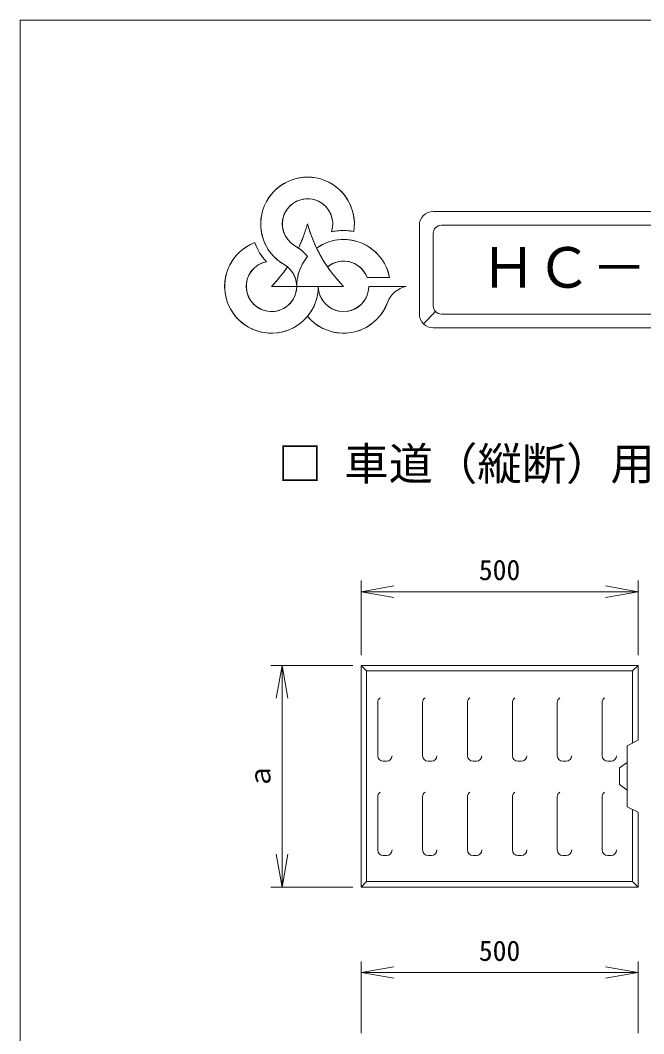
# Model space of a CAD drawing. Units: millimetres on the paper. Extents: x 26 to 677, y 48 to 350.
# Drawn here: x 26.4 to 82.6, y 258.4 to 349.8 of the extents above; entities that cross this region are included whole.
import ezdxf
from ezdxf.enums import TextEntityAlignment as Align

# ---------------------------------------------------------------- set-up
doc = ezdxf.new("R2010")
doc.units = ezdxf.units.MM
doc.layers.add('0_2', color=4, linetype='Continuous', lineweight=18)
doc.styles.add('ＭＳ ゴシック-5.0-0.0', font='')
doc.styles.get('ＭＳ ゴシック-5.0-0.0').set_extended_font_data('ＭＳ ゴシック-5.0-0.0')

msp = doc.modelspace()

# ---------------------------------------------------------------- linework, layer by layer
at = {"layer": '0_2'}
for p, q in [((26.367, 349.802), (26.367, 47.802)), ((26.367, 349.802), (235.367, 349.802)), ((63.617, 332.552), (181.816, 332.552)), ((62.367, 323.302), (62.367, 331.302)), ((64.367, 331.302), (181.066, 331.302)), ((63.617, 324.052), (63.617, 330.552)), ((63.836, 323.522), (62.733, 322.418)), ((64.367, 323.302), (181.066, 323.302)), ((63.617, 322.052), (181.816, 322.052)), ((57.107, 292.513), (57.107, 299.246)), ((82.107, 292.513), (82.107, 299.246)), ((57.107, 298.246), (60.061, 298.767)), ((57.107, 298.246), (60.061, 297.725)), ((57.107, 298.246), (82.107, 298.246)), ((82.107, 298.246), (79.152, 298.767)), ((82.107, 298.246), (79.152, 297.725)), ((48.984, 291.6), (56.369, 291.6)), ((49.984, 291.6), (49.463, 288.646)), ((49.984, 291.6), (50.505, 288.646)), ((49.984, 291.6), (49.984, 271.6)), ((57.107, 291.6), (57.607, 291.1)), ((57.607, 272.1), (57.607, 291.1)), ((57.607, 291.1), (81.607, 291.1)), ((81.607, 291.1), (82.107, 291.6)), ((81.607, 284.6), (81.607, 291.1)), ((58.607, 283.45), (58.607, 288.25)), ((62.657, 283.45), (62.657, 288.25)), ((66.707, 283.45), (66.707, 288.25)), ((70.757, 283.45), (70.757, 288.25)), ((74.807, 283.45), (74.807, 288.25)), ((78.857, 283.45), (78.857, 288.25)), ((59.407, 282.95), (59.107, 282.95)), ((63.457, 282.95), (63.157, 282.95)), ((67.507, 282.95), (67.207, 282.95)), ((71.557, 282.95), (71.257, 282.95)), ((75.607, 282.95), (75.307, 282.95)), ((79.657, 282.95), (79.357, 282.95)), ((80.427, 282.35), (81.107, 282.85)), ((80.427, 282.35), (80.427, 280.85)), ((80.427, 280.85), (81.107, 280.35)), ((58.607, 279.75), (58.607, 274.95)), ((62.657, 279.75), (62.657, 274.95)), ((66.707, 279.75), (66.707, 274.95)), ((70.757, 279.75), (70.757, 274.95)), ((74.807, 279.75), (74.807, 274.95)), ((78.857, 279.75), (78.857, 274.95)), ((81.607, 278.6), (81.607, 272.1)), ((49.984, 271.6), (49.463, 274.555)), ((49.984, 271.6), (50.505, 274.555)), ((59.407, 274.45), (59.107, 274.45)), ((63.457, 274.45), (63.157, 274.45)), ((67.507, 274.45), (67.207, 274.45)), ((71.557, 274.45), (71.257, 274.45)), ((75.607, 274.45), (75.307, 274.45)), ((79.657, 274.45), (79.357, 274.45)), ((48.984, 271.6), (56.369, 271.6)), ((57.107, 271.6), (57.607, 272.1)), ((57.607, 272.1), (81.607, 272.1)), ((81.607, 272.1), (82.107, 271.6)), ((57.107, 258.409), (57.107, 264.89)), ((57.107, 263.89), (60.061, 264.411)), ((82.107, 263.89), (79.152, 264.411)), ((82.107, 258.409), (82.107, 264.89)), ((57.107, 263.89), (60.061, 263.369)), ((57.107, 263.89), (82.107, 263.89)), ((82.107, 263.89), (79.152, 263.369))]:
    msp.add_line(p, q, dxfattribs=at)
at = {"layer": '0_2', "color": 150}
for p, q in [((51.038, 335.463), (51.433, 335.564)), ((51.433, 335.564), (51.837, 335.626)), ((51.837, 335.626), (52.244, 335.649)), ((52.244, 335.649), (52.652, 335.633)), ((52.652, 335.633), (53.056, 335.577)), ((53.056, 335.577), (53.454, 335.483)), ((49.303, 334.424), (49.606, 334.697)), ((49.606, 334.697), (49.935, 334.939)), ((49.935, 334.939), (50.285, 335.149)), ((50.285, 335.149), (50.654, 335.324)), ((50.654, 335.324), (51.038, 335.463)), ((53.454, 335.483), (53.84, 335.351)), ((53.84, 335.351), (54.211, 335.182)), ((54.211, 335.182), (54.565, 334.978)), ((54.565, 334.978), (54.897, 334.74)), ((54.897, 334.74), (55.205, 334.472)), ((48.57, 333.447), (48.782, 333.796)), ((48.782, 333.796), (49.028, 334.122)), ((49.028, 334.122), (49.303, 334.424)), ((55.205, 334.472), (55.485, 334.176)), ((55.485, 334.176), (55.736, 333.853)), ((55.736, 333.853), (55.954, 333.508)), ((48.25, 332.697), (48.392, 333.08)), ((48.392, 333.08), (48.57, 333.447)), ((50.623, 332.984), (50.37, 332.662)), ((50.929, 333.256), (50.623, 332.984)), ((51.279, 333.468), (50.929, 333.256)), ((51.662, 333.614), (51.279, 333.468)), ((52.065, 333.689), (51.662, 333.614)), ((52.474, 333.691), (52.065, 333.689)), ((52.877, 333.619), (52.474, 333.691)), ((53.261, 333.476), (52.877, 333.619)), ((53.613, 333.267), (53.261, 333.476)), ((53.922, 332.998), (53.613, 333.267)), ((54.177, 332.678), (53.922, 332.998)), ((55.954, 333.508), (56.138, 333.144)), ((56.138, 333.144), (56.286, 332.763)), ((48.081, 331.9), (48.146, 332.302)), ((48.146, 332.302), (48.25, 332.697)), ((50.056, 331.909), (50.005, 331.503)), ((50.179, 332.3), (50.056, 331.909)), ((50.37, 332.662), (50.179, 332.3)), ((54.371, 332.317), (54.177, 332.678)), ((54.498, 331.928), (54.371, 332.317)), ((54.552, 331.522), (54.498, 331.928)), ((56.286, 332.763), (56.397, 332.37)), ((56.397, 332.37), (56.469, 331.969)), ((56.469, 331.969), (56.502, 331.562)), ((48.055, 331.492), (48.081, 331.9)), ((48.068, 331.084), (48.055, 331.492)), ((48.12, 330.679), (48.068, 331.084)), ((50.005, 331.503), (50.028, 331.094)), ((50.028, 331.094), (50.124, 330.696)), ((54.44, 330.714), (54.533, 331.113)), ((54.533, 331.113), (54.552, 331.522)), ((56.495, 331.154), (56.449, 330.748)), ((56.502, 331.562), (56.495, 331.154)), ((48.212, 330.281), (48.12, 330.679)), ((48.341, 329.894), (48.212, 330.281)), ((50.124, 330.696), (50.29, 330.321)), ((50.29, 330.321), (50.52, 329.982)), ((54.772, 330.775), (54.44, 330.714)), ((55.106, 330.815), (54.772, 330.775)), ((55.443, 330.832), (55.106, 330.815)), ((55.78, 330.826), (55.443, 330.832)), ((56.116, 330.798), (55.78, 330.826)), ((56.449, 330.748), (56.116, 330.798)), ((46.216, 328.948), (46.621, 329.267)), ((46.621, 329.267), (47.06, 329.534)), ((47.06, 329.534), (47.53, 329.745)), ((47.53, 329.745), (47.653, 329.431)), ((47.653, 329.431), (47.796, 329.126)), ((48.507, 329.521), (48.341, 329.894)), ((48.708, 329.166), (48.507, 329.521)), ((48.943, 328.832), (48.708, 329.166)), ((50.52, 329.982), (50.807, 329.69)), ((50.807, 329.69), (51.141, 329.454)), ((51.141, 329.454), (51.46, 329.251)), ((51.46, 329.251), (51.683, 329.083)), ((45.539, 328.176), (45.854, 328.583)), ((45.854, 328.583), (46.216, 328.948)), ((47.796, 329.126), (47.96, 328.832)), ((47.96, 328.832), (48.143, 328.549)), ((48.143, 328.549), (48.345, 328.278)), ((48.345, 328.278), (48.564, 328.022)), ((49.208, 328.522), (48.943, 328.832)), ((49.503, 328.239), (49.208, 328.522)), ((51.683, 329.083), (51.894, 328.9)), ((51.894, 328.9), (52.093, 328.704)), ((52.1, 328.263), (51.937, 328.02)), ((52.093, 328.704), (52.279, 328.495)), ((52.279, 328.495), (52.1, 328.263)), ((45.067, 327.263), (45.275, 327.734)), ((45.275, 327.734), (45.539, 328.176)), ((47.484, 327.465), (47.21, 327.161)), ((47.808, 327.715), (47.484, 327.465)), ((48.172, 327.903), (47.808, 327.715)), ((48.564, 328.022), (48.172, 327.903)), ((49.823, 327.986), (49.503, 328.239)), ((50.166, 327.765), (49.823, 327.986)), ((50.475, 327.552), (50.166, 327.765)), ((50.716, 327.321), (50.475, 327.552)), ((51.664, 327.502), (51.555, 327.23)), ((51.792, 327.766), (51.664, 327.502)), ((51.937, 328.02), (51.792, 327.766)), ((44.83, 326.264), (44.918, 326.771)), ((44.918, 326.771), (45.067, 327.263)), ((46.845, 326.431), (46.766, 326.029)), ((46.994, 326.813), (46.845, 326.431)), ((47.21, 327.161), (46.994, 326.813)), ((50.922, 327.057), (50.716, 327.321)), ((51.086, 326.766), (50.922, 327.057)), ((51.206, 326.455), (51.086, 326.766)), ((51.279, 326.129), (51.206, 326.455)), ((51.395, 326.668), (51.345, 326.379)), ((51.465, 326.952), (51.395, 326.668)), ((51.555, 327.23), (51.465, 326.952)), ((57.654, 326.608), (59.675, 326.608)), ((44.804, 325.75), (44.83, 326.264)), ((44.841, 325.236), (44.804, 325.75)), ((46.766, 326.029), (46.761, 325.62)), ((46.761, 325.62), (46.829, 325.216)), ((51.267, 325.387), (51.304, 325.795)), ((51.304, 325.795), (51.279, 326.129)), ((51.314, 326.088), (51.304, 325.795)), ((51.304, 325.795), (53.254, 325.795)), ((51.345, 326.379), (51.314, 326.088)), ((53.254, 325.795), (53.238, 325.43)), ((57.804, 325.795), (61.183, 325.795)), ((44.94, 324.731), (44.841, 325.236)), ((45.1, 324.242), (44.94, 324.731)), ((46.829, 325.216), (46.968, 324.831)), ((46.968, 324.831), (47.175, 324.477)), ((50.738, 324.293), (50.979, 324.624)), ((50.979, 324.624), (51.158, 324.993)), ((51.158, 324.993), (51.267, 325.387)), ((53.112, 324.709), (53.003, 324.36)), ((53.191, 325.067), (53.112, 324.709)), ((53.238, 325.43), (53.191, 325.067)), ((45.318, 323.776), (45.1, 324.242)), ((45.591, 323.34), (45.318, 323.776)), ((47.175, 324.477), (47.441, 324.166)), ((47.441, 324.166), (47.759, 323.908)), ((47.759, 323.908), (48.118, 323.711)), ((48.118, 323.711), (48.506, 323.581)), ((49.721, 323.628), (50.098, 323.787)), ((50.098, 323.787), (50.441, 324.011)), ((50.441, 324.011), (50.738, 324.293)), ((52.696, 323.696), (52.5, 323.387)), ((52.864, 324.022), (52.696, 323.696)), ((53.003, 324.36), (52.864, 324.022)), ((45.915, 322.94), (45.591, 323.34)), ((46.285, 322.582), (45.915, 322.94)), ((48.506, 323.581), (48.912, 323.523)), ((48.912, 323.523), (49.321, 323.539)), ((49.321, 323.539), (49.721, 323.628)), ((52.279, 323.096), (51.927, 322.72)), ((52.5, 323.387), (52.279, 323.096)), ((46.696, 322.273), (46.285, 322.582)), ((47.142, 322.015), (46.696, 322.273)), ((47.615, 321.814), (47.142, 322.015)), ((50.636, 321.888), (50.149, 321.721)), ((51.099, 322.112), (50.636, 321.888)), ((51.531, 322.391), (51.099, 322.112)), ((51.927, 322.72), (51.531, 322.391)), ((48.11, 321.671), (47.615, 321.814)), ((48.618, 321.59), (48.11, 321.671)), ((49.132, 321.572), (48.618, 321.59)), ((49.645, 321.615), (49.132, 321.572)), ((50.149, 321.721), (49.645, 321.615))]:
    msp.add_line(p, q, dxfattribs=at)
at = {"layer": '0_2', "color": 1}
for p, q in [((52.049, 330.684), (52.17, 331.053)), ((52.17, 331.053), (52.279, 331.424)), ((52.279, 331.424), (52.388, 331.053)), ((52.388, 331.053), (52.509, 330.684)), ((51.776, 329.959), (51.918, 330.319)), ((51.918, 330.319), (52.049, 330.684)), ((52.509, 330.684), (52.64, 330.319)), ((52.64, 330.319), (52.782, 329.959)), ((51.46, 329.251), (51.623, 329.602)), ((51.683, 329.083), (51.46, 329.251)), ((51.623, 329.602), (51.776, 329.959)), ((52.782, 329.959), (52.935, 329.602)), ((52.935, 329.602), (53.098, 329.251)), ((53.098, 329.251), (53.244, 328.958)), ((51.894, 328.9), (51.683, 329.083)), ((52.093, 328.704), (51.894, 328.9)), ((51.937, 328.02), (52.1, 328.263)), ((52.279, 328.495), (52.093, 328.704)), ((52.1, 328.263), (52.279, 328.495)), ((53.244, 328.958), (53.398, 328.668)), ((53.398, 328.668), (53.558, 328.383)), ((53.558, 328.383), (53.726, 328.101)), ((50.256, 327.242), (50.475, 327.552)), ((50.475, 327.552), (50.716, 327.321)), ((51.555, 327.23), (51.664, 327.502)), ((51.664, 327.502), (51.792, 327.766)), ((51.792, 327.766), (51.937, 328.02)), ((53.726, 328.101), (53.901, 327.824)), ((53.901, 327.824), (54.083, 327.552)), ((54.083, 327.552), (54.302, 327.242)), ((49.545, 326.352), (49.79, 326.642)), ((49.79, 326.642), (50.027, 326.938)), ((50.027, 326.938), (50.256, 327.242)), ((50.716, 327.321), (50.922, 327.057)), ((50.922, 327.057), (51.086, 326.766)), ((51.086, 326.766), (51.206, 326.455)), ((51.206, 326.455), (51.279, 326.129)), ((51.345, 326.379), (51.395, 326.668)), ((51.395, 326.668), (51.465, 326.952)), ((51.465, 326.952), (51.555, 327.23)), ((54.302, 327.242), (54.531, 326.938)), ((54.531, 326.938), (54.768, 326.642)), ((54.768, 326.642), (55.013, 326.352)), ((49.029, 325.795), (49.291, 326.07)), ((49.029, 325.795), (55.529, 325.795)), ((55.529, 325.795), (49.029, 325.795)), ((49.291, 326.07), (49.545, 326.352)), ((51.279, 326.129), (51.304, 325.795)), ((51.304, 325.795), (51.314, 326.088)), ((51.314, 326.088), (51.345, 326.379)), ((55.013, 326.352), (55.267, 326.07)), ((55.267, 326.07), (55.529, 325.795))]:
    msp.add_line(p, q, dxfattribs=at)
at = {"layer": '0_2', "color": 7}
for p, q in [((53.098, 329.251), (53.381, 329.433)), ((53.244, 328.958), (53.098, 329.251)), ((53.381, 329.433), (53.677, 329.593)), ((53.677, 329.593), (53.985, 329.728)), ((53.985, 329.728), (54.302, 329.838)), ((54.302, 329.838), (54.628, 329.923)), ((54.628, 329.923), (54.959, 329.982)), ((54.959, 329.982), (55.294, 330.014)), ((55.294, 330.014), (55.63, 330.019)), ((55.63, 330.019), (55.965, 329.998)), ((55.965, 329.998), (56.298, 329.95)), ((56.298, 329.95), (56.626, 329.875)), ((56.626, 329.875), (56.947, 329.775)), ((56.947, 329.775), (57.259, 329.65)), ((57.259, 329.65), (57.56, 329.5)), ((57.56, 329.5), (57.848, 329.327)), ((57.848, 329.327), (58.122, 329.131)), ((53.398, 328.668), (53.244, 328.958)), ((53.558, 328.383), (53.398, 328.668)), ((53.726, 328.101), (53.558, 328.383)), ((58.122, 329.131), (58.379, 328.914)), ((58.379, 328.914), (58.618, 328.678)), ((58.618, 328.678), (58.837, 328.423)), ((58.837, 328.423), (59.036, 328.151)), ((53.901, 327.824), (53.726, 328.101)), ((54.083, 327.552), (53.901, 327.824)), ((54.316, 327.72), (54.083, 327.552)), ((54.568, 327.857), (54.316, 327.72)), ((54.835, 327.962), (54.568, 327.857)), ((55.114, 328.032), (54.835, 327.962)), ((55.399, 328.067), (55.114, 328.032)), ((55.686, 328.065), (55.399, 328.067)), ((55.971, 328.027), (55.686, 328.065)), ((56.248, 327.954), (55.971, 328.027)), ((56.514, 327.846), (56.248, 327.954)), ((56.765, 327.705), (56.514, 327.846)), ((56.995, 327.535), (56.765, 327.705)), ((57.203, 327.336), (56.995, 327.535)), ((57.383, 327.113), (57.203, 327.336)), ((59.036, 328.151), (59.212, 327.865)), ((59.212, 327.865), (59.365, 327.566)), ((59.365, 327.566), (59.494, 327.255)), ((57.535, 326.869), (57.383, 327.113)), ((57.654, 326.608), (57.535, 326.869)), ((59.675, 326.608), (57.654, 326.608)), ((59.494, 327.255), (59.597, 326.935)), ((59.597, 326.935), (59.675, 326.608)), ((53.254, 325.795), (53.238, 325.43)), ((53.282, 325.439), (53.254, 325.795)), ((57.804, 325.795), (57.776, 325.439)), ((61.183, 325.795), (57.804, 325.795)), ((60.383, 325.465), (60.635, 325.609)), ((60.635, 325.609), (60.903, 325.72)), ((60.903, 325.72), (61.183, 325.795)), ((53.112, 324.709), (53.003, 324.36)), ((53.191, 325.067), (53.112, 324.709)), ((53.238, 325.43), (53.191, 325.067)), ((53.365, 325.092), (53.282, 325.439)), ((53.502, 324.762), (53.365, 325.092)), ((53.688, 324.458), (53.502, 324.762)), ((57.556, 324.762), (57.369, 324.458)), ((57.693, 325.092), (57.556, 324.762)), ((57.776, 325.439), (57.693, 325.092)), ((59.498, 324.346), (59.614, 324.612)), ((59.614, 324.612), (59.764, 324.86)), ((59.764, 324.86), (59.944, 325.088)), ((59.944, 325.088), (60.151, 325.291)), ((60.151, 325.291), (60.383, 325.465)), ((52.696, 323.696), (52.5, 323.387)), ((52.864, 324.022), (52.696, 323.696)), ((53.003, 324.36), (52.864, 324.022)), ((53.92, 324.187), (53.688, 324.458)), ((54.192, 323.955), (53.92, 324.187)), ((54.496, 323.768), (54.192, 323.955)), ((54.826, 323.632), (54.496, 323.768)), ((56.562, 323.768), (56.232, 323.632)), ((56.866, 323.955), (56.562, 323.768)), ((57.138, 324.187), (56.866, 323.955)), ((57.369, 324.458), (57.138, 324.187)), ((59.109, 323.551), (59.324, 323.938)), ((59.324, 323.938), (59.498, 324.346)), ((52.5, 323.387), (52.279, 323.096)), ((52.279, 323.096), (52.58, 322.77)), ((52.58, 322.77), (52.913, 322.478)), ((55.173, 323.548), (54.826, 323.632)), ((55.529, 323.52), (55.173, 323.548)), ((55.885, 323.548), (55.529, 323.52)), ((56.232, 323.632), (55.885, 323.548)), ((58.238, 322.553), (58.563, 322.855)), ((58.563, 322.855), (58.854, 323.188)), ((58.854, 323.188), (59.109, 323.551)), ((52.913, 322.478), (53.274, 322.222)), ((53.274, 322.222), (53.661, 322.006)), ((53.661, 322.006), (54.068, 321.831)), ((56.682, 321.731), (57.101, 321.874)), ((57.101, 321.874), (57.503, 322.06)), ((57.503, 322.06), (57.884, 322.287)), ((57.884, 322.287), (58.238, 322.553)), ((54.068, 321.831), (54.491, 321.7)), ((54.491, 321.7), (54.926, 321.614)), ((54.926, 321.614), (55.367, 321.573)), ((55.367, 321.573), (55.81, 321.58)), ((55.81, 321.58), (56.25, 321.632)), ((56.25, 321.632), (56.682, 321.731))]:
    msp.add_line(p, q, dxfattribs=at)
at = {"layer": '0_2', "color": 6}
msp.add_line((49.029, 325.795), (55.529, 325.795), dxfattribs=at)
at = {"layer": '0_2', "color": 2}
for p, q in [((57.107, 291.6), (82.107, 291.6)), ((57.107, 271.6), (57.107, 291.6)), ((82.107, 284.85), (82.107, 291.6)), ((81.107, 284.35), (82.107, 284.85)), ((81.107, 281.6), (81.107, 284.35)), ((81.107, 281.6), (81.107, 278.85)), ((81.107, 278.85), (82.107, 278.35)), ((82.107, 278.35), (82.107, 271.6)), ((57.107, 271.6), (82.107, 271.6))]:
    msp.add_line(p, q, dxfattribs=at)
at = {"layer": '0_2', "color": 150}
for centre, radius, start, end in [((52.279, 331.424), 4.225, 350.78653, 240), ((52.279, 331.424), 2.275, 341.79487, 240), ((55.529, 325.795), 5.037, 79.47131, 102.48326), ((49.029, 325.795), 4.225, 110.78653, 0), ((52.279, 331.424), 5.037, 199.47131, 222.48326), ((49.029, 325.795), 4.225, 39.71514, 60), ((55.529, 325.795), 4.225, 11.08749, 125.12548), ((55.529, 325.795), 4.225, 140.28486, 180), ((49.029, 325.795), 2.275, 101.79487, 60), ((55.529, 325.795), 2.275, 20.92483, 129.45771), ((55.529, 325.795), 2.275, 180, 0), ((61.635, 323.565), 2.275, 101.43711, 159.93719), ((55.529, 325.795), 4.225, 219.71514, 339.93719)]:
    msp.add_arc(centre, radius, start, end, dxfattribs=at)
at = {"layer": '0_2'}
for centre, radius, start, end in [((63.617, 331.302), 1.25, 90, 180), ((64.367, 330.552), 0.75, 90, 180), ((64.367, 324.052), 0.75, 180, 270), ((63.617, 323.302), 1.25, 180, 270), ((59.107, 288.25), 0.5, 124.03931, 180), ((63.157, 288.25), 0.5, 124.03931, 180), ((67.207, 288.25), 0.5, 124.03931, 180), ((71.257, 288.25), 0.5, 124.03931, 180), ((75.307, 288.25), 0.5, 124.03931, 180), ((79.357, 288.25), 0.5, 124.03931, 180), ((59.107, 283.45), 0.5, 180, 270), ((59.407, 283.45), 0.5, 270, 0), ((63.157, 283.45), 0.5, 180, 270), ((63.457, 283.45), 0.5, 270, 0), ((67.207, 283.45), 0.5, 180, 270), ((67.507, 283.45), 0.5, 270, 0), ((71.257, 283.45), 0.5, 180, 270), ((71.557, 283.45), 0.5, 270, 0), ((75.307, 283.45), 0.5, 180, 270), ((75.607, 283.45), 0.5, 270, 0), ((79.357, 283.45), 0.5, 180, 270), ((79.657, 283.45), 0.5, 270, 0), ((59.107, 279.75), 0.5, 124.03931, 180), ((63.157, 279.75), 0.5, 124.03931, 180), ((67.207, 279.75), 0.5, 124.03931, 180), ((71.257, 279.75), 0.5, 124.03931, 180), ((75.307, 279.75), 0.5, 124.03931, 180), ((79.357, 279.75), 0.5, 124.03931, 180), ((59.107, 274.95), 0.5, 180, 270), ((59.407, 274.95), 0.5, 270, 0), ((63.157, 274.95), 0.5, 180, 270), ((63.457, 274.95), 0.5, 270, 0), ((67.207, 274.95), 0.5, 180, 270), ((67.507, 274.95), 0.5, 270, 0), ((71.257, 274.95), 0.5, 180, 270), ((71.557, 274.95), 0.5, 270, 0), ((75.307, 274.95), 0.5, 180, 270), ((75.607, 274.95), 0.5, 270, 0), ((79.357, 274.95), 0.5, 180, 270), ((79.657, 274.95), 0.5, 270, 0)]:
    msp.add_arc(centre, radius, start, end, dxfattribs=at)
at = {"layer": '0_2', "color": 1}
for centre, start, end in [((39.753, 334.903), 334.22656, 344.47751), ((64.805, 334.903), 195.52249, 224.47751), ((39.753, 334.903), 315.52249, 325.56209)]:
    msp.add_arc(centre, 13, start, end, dxfattribs=at)

# ---------------------------------------------------------------- texts
at = {"layer": '0_2', "color": 7, "style": 'ＭＳ ゴシック-5.0-0.0'}
for s, height, p in [('ＨＣ－Ｆ・ＨＣ－Ａ型側溝用蓋版・グレーチング', 3.666, (67.901, 324.572)), ('□ 車道（縦断）用・蓋版', 2.933, (49.602, 307.449)), ('500', 1.833, (67.732, 298.746)), ('500', 1.833, (67.732, 264.39))]:
    msp.add_text(s, height=height, dxfattribs=at).set_placement(p, align=Align.BOTTOM_LEFT)
msp.add_text('ａ', height=1.833, rotation=90, dxfattribs=at).set_placement((49.484, 280.35), align=Align.BOTTOM_LEFT)

doc.saveas('drawing.dxf')
